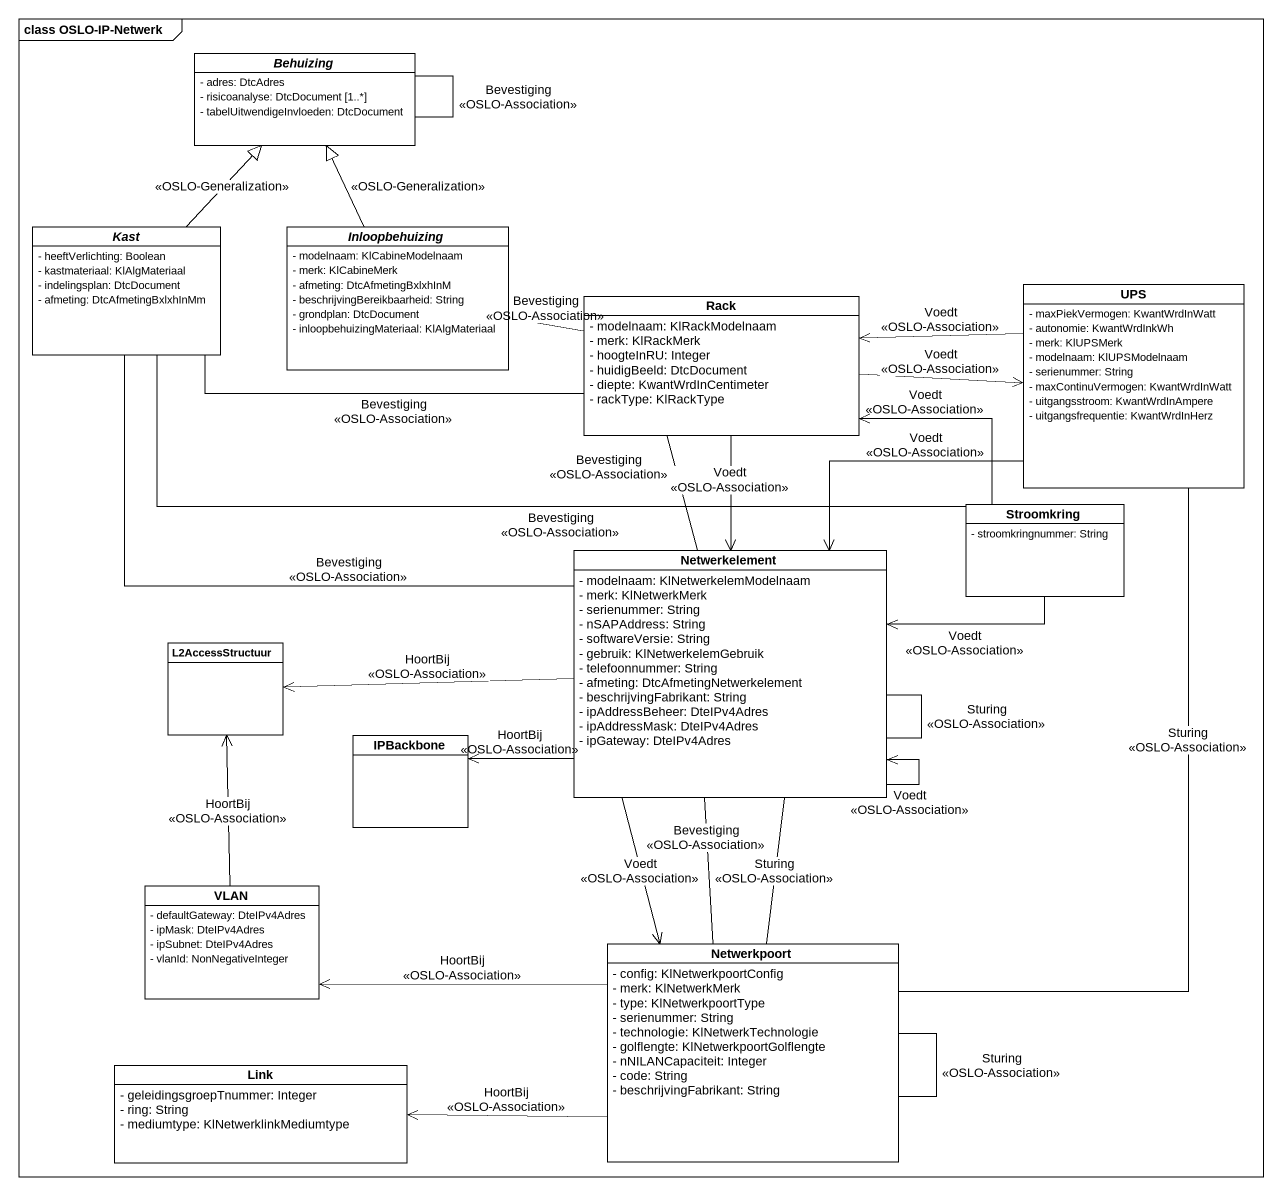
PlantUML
@startuml
mainframe class OSLO-IP-Netwerk
hide circle
hide empty members
skinparam classAttributeIconSize 0
abstract class Behuizing #FFFFFF {
  - adres: DtcAdres
  - risicoanalyse: DtcDocument [1..*]
  - tabelUitwendigeInvloeden: DtcDocument
}
abstract class Kast #FFFFFF {
  - heeftVerlichting: Boolean
  - kastmateriaal: KlAlgMateriaal
  - indelingsplan: DtcDocument
  - afmeting: DtcAfmetingBxlxhInMm
}
abstract class Inloopbehuizing #FFFFFF {
  - modelnaam: KlCabineModelnaam
  - merk: KlCabineMerk
  - afmeting: DtcAfmetingBxlxhInM
  - beschrijvingBereikbaarheid: String
  - grondplan: DtcDocument
  - inloopbehuizingMateriaal: KlAlgMateriaal
}
class Rack #FFFFFF {
  - modelnaam: KlRackModelnaam
  - merk: KlRackMerk
  - hoogteInRU: Integer
  - huidigBeeld: DtcDocument
  - diepte: KwantWrdInCentimeter
  - rackType: KlRackType
}
class UPS #FFFFFF {
  - maxPiekVermogen: KwantWrdInWatt
  - autonomie: KwantWrdInkWh
  - merk: KlUPSMerk
  - modelnaam: KlUPSModelnaam
  - serienummer: String
  - maxContinuVermogen: KwantWrdInWatt
  - uitgangsstroom: KwantWrdInAmpere
  - uitgangsfrequentie: KwantWrdInHerz
}
class Stroomkring #FFFFFF {
  - stroomkringnummer: String
}
class Netwerkelement #FFFFFF {
  - modelnaam: KlNetwerkelemModelnaam
  - merk: KlNetwerkMerk
  - serienummer: String
  - nSAPAddress: String
  - softwareVersie: String
  - gebruik: KlNetwerkelemGebruik
  - telefoonnummer: String
  - afmeting: DtcAfmetingNetwerkelement
  - beschrijvingFabrikant: String
  - ipAddressBeheer: DteIPv4Adres
  - ipAddressMask: DteIPv4Adres
  - ipGateway: DteIPv4Adres
}
class L2AccessStructuur #FFFFFF
class IPBackbone #FFFFFF
class VLAN #FFFFFF {
  - defaultGateway: DteIPv4Adres
  - ipMask: DteIPv4Adres
  - ipSubnet: DteIPv4Adres
  - vlanId: NonNegativeInteger
}
class Netwerkpoort #FFFFFF {
  - config: KlNetwerkpoortConfig
  - merk: KlNetwerkMerk
  - type: KlNetwerkpoortType
  - serienummer: String
  - technologie: KlNetwerkTechnologie
  - golflengte: KlNetwerkpoortGolflengte
  - nNILANCapaciteit: Integer
  - code: String
  - beschrijvingFabrikant: String
}
class Link #FFFFFF {
  - geleidingsgroepTnummer: Integer
  - ring: String
  - mediumtype: KlNetwerklinkMediumtype
}
Behuizing -- Behuizing : Bevestiging\n<<OSLO-Association>>
Kast -up-|> Behuizing : <<OSLO-Generalization>>
Kast -right- Rack : Bevestiging\n<<OSLO-Association>>
Inloopbehuizing -up-|> Behuizing : <<OSLO-Generalization>>
Rack -left- Inloopbehuizing : Bevestiging\n<<OSLO-Association>>
Rack -right-> UPS : Voedt\n<<OSLO-Association>>
Rack --> Netwerkelement : Voedt\n<<OSLO-Association>>
UPS -left-> Rack : Voedt\n<<OSLO-Association>>
UPS --> Netwerkelement : Voedt\n<<OSLO-Association>>
Stroomkring -left- Kast : Bevestiging\n<<OSLO-Association>>
Stroomkring -left-> Rack : Voedt\n<<OSLO-Association>>
Stroomkring -left-> Netwerkelement : Voedt\n<<OSLO-Association>>
Netwerkelement -up- Kast : Bevestiging\n<<OSLO-Association>>
Netwerkelement -up- Rack : Bevestiging\n<<OSLO-Association>>
Netwerkelement --> Netwerkelement : Voedt\n<<OSLO-Association>>
Netwerkelement -- Netwerkelement : Sturing\n<<OSLO-Association>>
Netwerkelement -left-> L2AccessStructuur : HoortBij\n<<OSLO-Association>>
Netwerkelement -left-> IPBackbone : HoortBij\n<<OSLO-Association>>
Netwerkelement -- Netwerkpoort : Sturing\n<<OSLO-Association>>
Netwerkelement --> Netwerkpoort : Voedt\n<<OSLO-Association>>
VLAN -up-> L2AccessStructuur : HoortBij\n<<OSLO-Association>>
Netwerkpoort -up- UPS : Sturing\n<<OSLO-Association>>
Netwerkpoort -up- Netwerkelement : Bevestiging\n<<OSLO-Association>>
Netwerkpoort -left-> VLAN : HoortBij\n<<OSLO-Association>>
Netwerkpoort -- Netwerkpoort : Sturing\n<<OSLO-Association>>
Netwerkpoort -left-> Link : HoortBij\n<<OSLO-Association>>
@enduml
